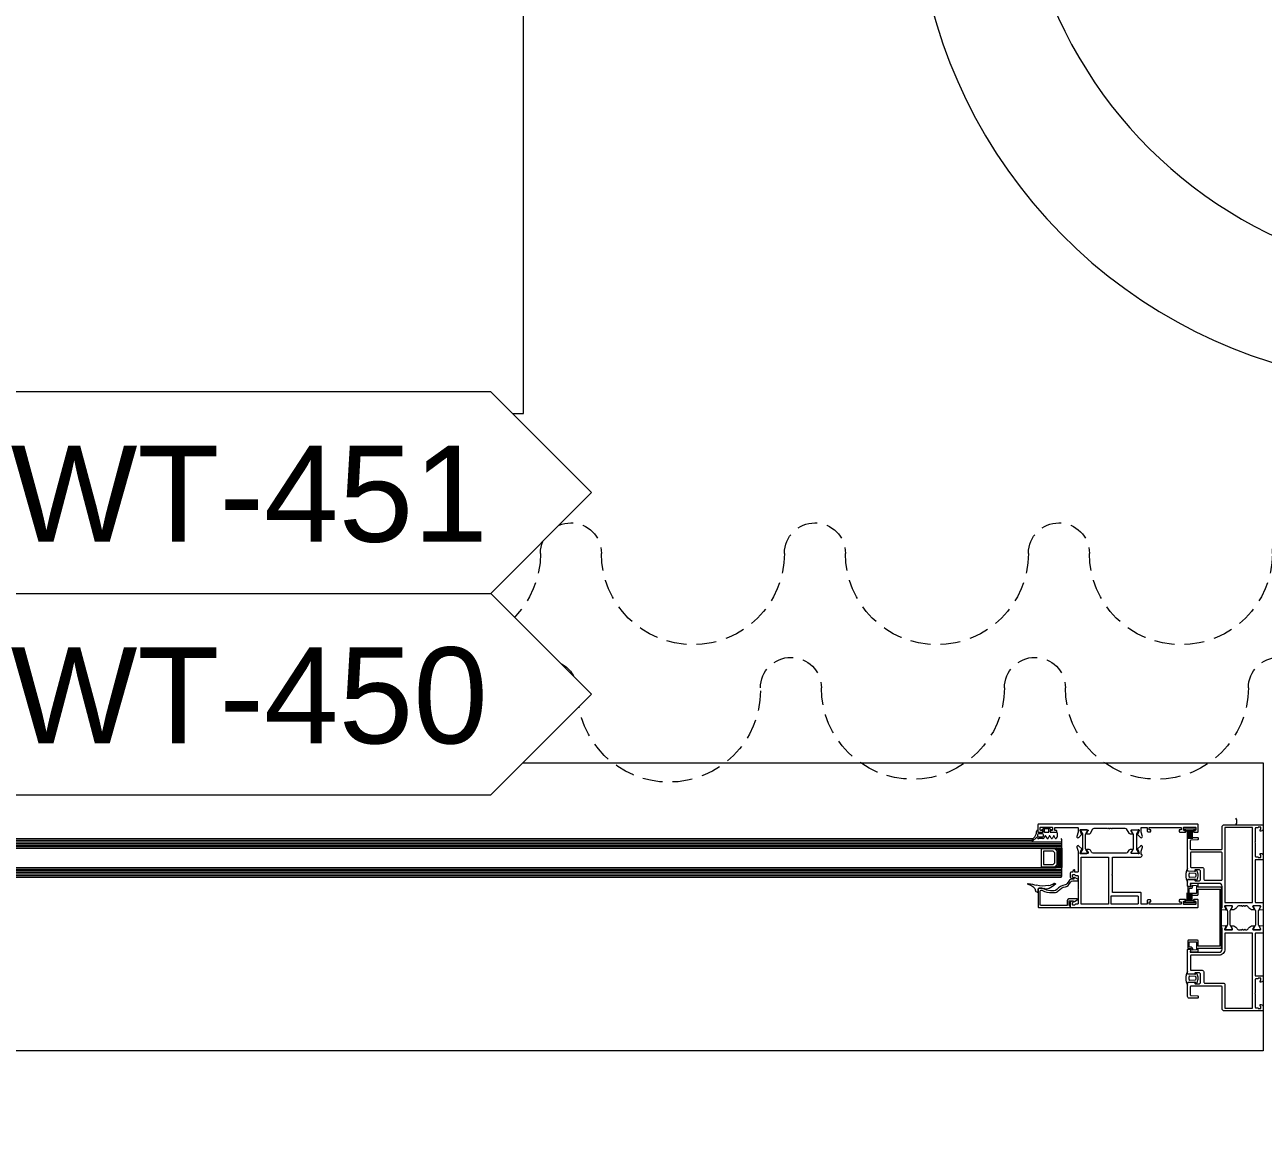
# Model space of a CAD drawing. Header units: centimetres. Extents: x 118932 to 154602, y -32682 to -23521.
# Drawn here: x 140440.3 to 140517.6, y -31164.1 to -31094.6 of the extents above; entities that cross this region are included whole.
import ezdxf

# ---------------------------------------------------------------- set-up
doc = ezdxf.new("R2010")
doc.units = ezdxf.units.CM
doc.header["$LTSCALE"] = 50
doc.header["$MEASUREMENT"] = 0
doc.linetypes.add('HIDDEN', pattern=[0.375, 0.25, -0.125])
for name, color, linetype, lineweight, true_color in [('GEN_00_BL_Yazı', 7, 'Continuous', 0, 0x4f5250), ('GEN_02_TF_Mobilya', 7, 'Continuous', 5, 0x745e3d), ('GEN_02_TF_Pencere', 7, 'Continuous', 9, 0x6093ac), ('GEN_05_ML_Mermer', 7, 'Continuous', 9, 0x9d8692), ('GEN_06_GR_İnce', 7, 'Continuous', 13, 0xb0b0a9)]:
    doc.layers.add(name, color=color, linetype=linetype, lineweight=lineweight, true_color=true_color)
doc.layers.add('GEN_02_TF_Halı', color=7, linetype='Continuous', lineweight=5, true_color=0x903373, transparency=0.8)
doc.styles.add('Arial_6', font='arial.ttf', dxfattribs={"height": 59.5325})

# ---------------------------------------------------------------- blocks, each defined once
blk = doc.blocks.new('P30_')
at = {"layer": 'GEN_02_TF_Pencere', "extrusion": (0, 0, -1)}
for p, q in [((206758.461, -26313.063), (206758.461, -26313.123)), ((206758.491, -26313.15), (206758.791, -26313.15)), ((206758.726, -26313.245), (206758.541, -26313.245)), ((206758.728, -26312.971), (206758.891, -26312.868)), ((206758.791, -26313.035), (206758.751, -26313.035)), ((206758.791, -26313.15), (206758.791, -26313.035)), ((206758.871, -26312.965), (206758.871, -26313.124)), ((206758.88, -26313.142), (206758.88, -26313.142)), ((206758.891, -26312.868), (206759.141, -26312.868)), ((206759.131, -26312.939), (206758.901, -26312.939)), ((206758.901, -26313.15), (206759.131, -26313.15)), ((206759.141, -26312.868), (206759.305, -26312.972)), ((206759.161, -26313.124), (206759.161, -26312.965)), ((206759.281, -26313.036), (206759.241, -26313.036)), ((206759.241, -26313.036), (206759.241, -26313.15)), ((206759.241, -26313.15), (206759.636, -26313.151)), ((206759.666, -26313.177), (206759.665, -26313.428)), ((206758.098, -26313.652), (206758.277, -26313.437)), ((206758.362, -26313.493), (206758.15, -26313.691)), ((206758.441, -26313.333), (206758.441, -26313.352)), ((206758.775, -26313.539), (206758.521, -26313.538)), ((206758.54, -26313.441), (206758.726, -26313.441)), ((206758.826, -26313.353), (206758.826, -26313.334)), ((206758.826, -26313.353), (206758.826, -26313.353)), ((206758.908, -26313.388), (206758.869, -26313.481)), ((206758.869, -26313.481), (206758.869, -26313.481)), ((206759.041, -26313.524), (206758.962, -26313.384)), ((206759.172, -26313.388), (206759.116, -26313.521)), ((206759.305, -26313.525), (206759.227, -26313.385)), ((206759.436, -26313.388), (206759.381, -26313.521)), ((206759.547, -26313.522), (206759.492, -26313.388)), ((206759.655, -26313.468), (206759.623, -26313.525)), ((206759.524, -26316.345), (206759.511, -26316.346)), ((206758.428, -26316.886), (206758.466, -26316.886)), ((206758.466, -26316.886), (206758.466, -26316.886)), ((206758.496, -26316.86), (206758.496, -26316.676)), ((206758.526, -26316.651), (206758.787, -26316.651)), ((206758.836, -26316.662), (206758.856, -26316.671))]:
    blk.add_line(p, q, dxfattribs=at)
at = {"layer": 'GEN_02_TF_Pencere', "linetype": 'Continuous'}
for p, q in [((206767.802, -26313.041), (206767.802, -26313.551)), ((206767.822, -26313.041), (206767.822, -26313.551)), ((206767.842, -26313.041), (206767.842, -26313.551)), ((206767.862, -26313.041), (206767.862, -26313.551)), ((206767.882, -26313.041), (206767.882, -26313.551)), ((206767.902, -26313.041), (206767.902, -26313.551)), ((206767.922, -26313.041), (206767.922, -26313.551)), ((206767.942, -26313.041), (206767.942, -26313.551)), ((206767.962, -26313.041), (206767.962, -26313.551)), ((206767.982, -26313.041), (206767.982, -26313.551)), ((206768.002, -26313.041), (206768.002, -26313.551)), ((206768.022, -26313.041), (206768.022, -26313.551)), ((206768.042, -26313.041), (206768.042, -26313.551)), ((206768.062, -26313.041), (206768.062, -26313.551)), ((206768.082, -26313.041), (206768.082, -26313.551)), ((206768.102, -26313.041), (206768.102, -26313.551)), ((206767.802, -26317.447), (206767.802, -26316.937)), ((206767.822, -26317.447), (206767.822, -26316.937)), ((206767.842, -26317.447), (206767.842, -26316.937)), ((206767.862, -26317.447), (206767.862, -26316.937)), ((206767.882, -26317.447), (206767.882, -26316.937)), ((206767.902, -26317.447), (206767.902, -26316.937)), ((206767.922, -26317.447), (206767.922, -26316.937)), ((206767.942, -26317.447), (206767.942, -26316.937)), ((206767.962, -26317.447), (206767.962, -26316.937)), ((206767.982, -26317.447), (206767.982, -26316.937)), ((206768.002, -26317.447), (206768.002, -26316.937)), ((206768.022, -26317.447), (206768.022, -26316.937)), ((206768.042, -26317.447), (206768.042, -26316.937)), ((206768.062, -26317.447), (206768.062, -26316.937)), ((206768.082, -26317.447), (206768.082, -26316.937)), ((206768.102, -26317.447), (206768.102, -26316.937))]:
    blk.add_line(p, q, dxfattribs=at)
at = {"layer": 'GEN_02_TF_Pencere'}
for p, q in [((206678.546, -26313.645), (206758.105, -26313.645)), ((206678.546, -26313.745), (206759.976, -26313.745)), ((206678.546, -26313.845), (206759.976, -26313.845)), ((206678.546, -26313.945), (206759.976, -26313.945)), ((206678.546, -26314.045), (206759.976, -26314.045)), ((206678.596, -26313.545), (206758.187, -26313.545)), ((206759.976, -26313.595), (206759.926, -26313.545)), ((206759.976, -26314.095), (206759.976, -26313.595)), ((206678.546, -26314.145), (206759.601, -26314.145)), ((206759.526, -26314.175), (206758.676, -26314.175)), ((206758.676, -26314.175), (206758.676, -26315.315)), ((206759.426, -26314.325), (206758.826, -26314.325)), ((206758.826, -26314.325), (206758.826, -26315.165)), ((206759.526, -26314.425), (206759.426, -26314.325)), ((206759.676, -26314.325), (206759.526, -26314.175)), ((206759.526, -26315.065), (206759.526, -26314.425)), ((206759.751, -26314.295), (206759.601, -26314.145)), ((206759.601, -26314.145), (206759.976, -26314.145)), ((206759.616, -26314.16), (206759.616, -26314.145)), ((206759.656, -26314.2), (206759.656, -26314.145)), ((206759.676, -26315.165), (206759.676, -26314.325)), ((206759.696, -26314.24), (206759.696, -26314.145)), ((206759.736, -26314.28), (206759.736, -26314.145)), ((206759.751, -26315.195), (206759.751, -26314.295)), ((206759.776, -26315.345), (206759.776, -26314.145)), ((206759.816, -26315.345), (206759.816, -26314.145)), ((206759.856, -26315.345), (206759.856, -26314.145)), ((206759.896, -26315.345), (206759.896, -26314.145)), ((206759.926, -26314.145), (206759.976, -26314.095)), ((206759.936, -26315.345), (206759.936, -26314.145)), ((206759.976, -26314.145), (206759.976, -26315.345)), ((206759.976, -26315.345), (206759.976, -26314.145)), ((206678.546, -26315.345), (206759.601, -26315.345)), ((206678.546, -26315.445), (206759.976, -26315.445)), ((206678.546, -26315.545), (206759.976, -26315.545)), ((206758.676, -26315.315), (206759.526, -26315.315)), ((206758.826, -26315.165), (206759.426, -26315.165)), ((206759.426, -26315.165), (206759.526, -26315.065)), ((206759.526, -26315.315), (206759.676, -26315.165)), ((206759.601, -26315.345), (206759.751, -26315.195)), ((206759.976, -26315.345), (206759.601, -26315.345)), ((206759.616, -26315.345), (206759.616, -26315.33)), ((206759.656, -26315.345), (206759.656, -26315.29)), ((206759.696, -26315.345), (206759.696, -26315.25)), ((206759.736, -26315.345), (206759.736, -26315.21)), ((206759.976, -26315.395), (206759.926, -26315.345)), ((206759.976, -26315.345), (206759.976, -26315.345)), ((206759.976, -26315.895), (206759.976, -26315.395)), ((206678.546, -26315.645), (206759.976, -26315.645)), ((206678.546, -26315.745), (206759.976, -26315.745)), ((206678.546, -26315.845), (206759.976, -26315.845)), ((206678.596, -26315.945), (206759.926, -26315.945)), ((206759.926, -26315.945), (206759.976, -26315.895))]:
    blk.add_line(p, q, dxfattribs=at)
for points in [[(206768.446, -26312.642), (206758.506, -26312.642, 0.414214), (206758.476, -26312.672), (206758.476, -26313.112, 0.414214), (206758.506, -26313.142), (206758.706, -26313.142, 0.414214), (206758.776, -26313.072, 0.414214), (206758.746, -26313.042), (206758.666, -26313.042, -0.414214), (206758.616, -26312.992), (206758.616, -26312.872, -0.414214), (206758.666, -26312.822), (206759.336, -26312.822, -0.414214), (206759.386, -26312.872), (206759.386, -26312.992, -0.414214), (206759.336, -26313.042), (206759.256, -26313.042, 0.414214), (206759.226, -26313.072, 0.414214), (206759.296, -26313.142), (206759.606, -26313.142, 0.414214), (206759.656, -26313.092), (206759.656, -26313.072, 0.414214), (206759.626, -26313.042), (206759.556, -26313.042, -0.414214), (206759.526, -26313.012), (206759.526, -26312.842), (206760.946, -26312.842, -0.414214), (206760.976, -26312.872), (206760.976, -26313.143), (206760.906, -26313.404, 0.700075), (206761.014, -26313.479), (206761.032, -26313.467), (206761.203, -26313.294, 0.617785), (206761.187, -26313.234, -0.283333), (206761.164, -26313.212), (206761.113, -26313.028), (206761.113, -26313.01, -0.673162), (206761.165, -26312.989, 0.202354), (206761.186, -26312.998), (206761.573, -26312.998, -0.415901), (206761.603, -26313.028), (206761.603, -26313.049, -0.137872), (206761.599, -26313.065), (206761.506, -26313.217, 0.585714), (206761.523, -26313.248), (206761.665, -26313.248, 0.30109), (206761.751, -26313.2), (206761.909, -26312.94, -0.261413), (206761.995, -26312.892), (206762.819, -26312.892), (206762.841, -26312.93), (206762.863, -26312.892), (206762.921, -26312.892, 1), (206762.981, -26312.892), (206763.061, -26312.892, 1), (206763.121, -26312.892), (206763.907, -26312.892, -0.261413), (206763.992, -26312.94), (206764.151, -26313.2, 0.261381), (206764.236, -26313.248), (206764.379, -26313.248, 0.585524), (206764.396, -26313.217), (206764.303, -26313.065, -0.137707), (206764.298, -26313.049), (206764.298, -26313.028, -0.414214), (206764.328, -26312.998), (206764.715, -26312.998, 0.202488), (206764.737, -26312.989, -0.673126), (206764.788, -26313.01), (206764.788, -26313.028), (206764.737, -26313.212, -0.283536), (206764.714, -26313.234, 0.617796), (206764.699, -26313.294), (206764.87, -26313.467), (206764.888, -26313.479, 0.700399), (206764.995, -26313.404), (206764.926, -26313.143), (206764.926, -26312.872, -0.414214), (206764.956, -26312.842), (206765.276, -26312.842, -0.414214), (206765.306, -26312.872), (206765.306, -26313.082, 0.414214), (206765.336, -26313.112), (206765.496, -26313.112, 0.414214), (206765.526, -26313.082), (206765.526, -26313.022, 0.414214), (206765.496, -26312.992), (206765.426, -26312.992), (206765.426, -26312.842), (206767.426, -26312.842), (206767.426, -26312.992), (206767.326, -26312.992, 0.414214), (206767.296, -26313.022), (206767.296, -26313.092, 0.414214), (206767.346, -26313.142), (206767.656, -26313.142, 0.414214), (206767.726, -26313.072, 0.414214), (206767.696, -26313.042), (206767.616, -26313.042, -0.414214), (206767.566, -26312.992), (206767.566, -26312.872, -0.414214), (206767.616, -26312.822), (206768.286, -26312.822, -0.414214), (206768.336, -26312.872), (206768.336, -26312.992, -0.414214), (206768.286, -26313.042), (206768.206, -26313.042, 0.414214), (206768.176, -26313.072, 0.414214), (206768.246, -26313.142), (206768.446, -26313.142, 0.414214), (206768.476, -26313.112), (206768.476, -26312.672, 0.414214), (206768.446, -26312.642)], [(206761.444, -26314.16), (206761.444, -26313.312, -0.131653), (206761.46, -26313.252), (206761.564, -26313.072), (206761.564, -26313.036, 0.414213), (206761.524, -26312.996), (206761.184, -26312.996, 0.414214), (206761.144, -26313.036), (206761.144, -26313.072), (206761.248, -26313.252, -0.131652), (206761.264, -26313.312), (206761.264, -26314.16, -0.131652), (206761.248, -26314.22), (206761.144, -26314.4), (206761.144, -26314.436, 0.414214), (206761.184, -26314.476), (206761.524, -26314.476, 0.414213), (206761.564, -26314.436), (206761.564, -26314.4), (206761.46, -26314.22, -0.131652), (206761.444, -26314.16)], [(206764.44, -26314.162), (206764.44, -26313.314, 0.131653), (206764.424, -26313.254), (206764.32, -26313.074), (206764.32, -26313.038, -0.414213), (206764.36, -26312.998), (206764.7, -26312.998, -0.414214), (206764.74, -26313.038), (206764.74, -26313.074), (206764.636, -26313.254, 0.131652), (206764.62, -26313.314), (206764.62, -26314.162, 0.131652), (206764.636, -26314.222), (206764.74, -26314.402), (206764.74, -26314.438, -0.414214), (206764.7, -26314.478), (206764.36, -26314.478, -0.414213), (206764.32, -26314.438), (206764.32, -26314.402), (206764.424, -26314.222, 0.131652), (206764.44, -26314.162)], [(206772.046, -26314.874), (206772.046, -26317.505, 0.414214), (206772.076, -26317.535), (206772.516, -26317.535, -0.414214), (206772.546, -26317.565), (206772.546, -26317.843), (206772.546, -26318.002), (206772.308, -26318.023, -0.957329), (206772.303, -26317.984, 0.267761), (206772.318, -26317.971), (206772.376, -26317.812, 0.843081), (206772.366, -26317.753), (206771.914, -26317.753, 0.577366), (206771.888, -26317.798), (206771.979, -26317.955, 0.182697), (206771.99, -26317.964, -0.849744), (206771.984, -26318.003), (206771.891, -26318.003, -0.267944), (206771.632, -26317.853), (206771.603, -26317.803, 0.267966), (206771.516, -26317.753), (206771.431, -26317.753, -1), (206771.371, -26317.753), (206771.291, -26317.753, -1), (206771.231, -26317.753), (206771.173, -26317.753), (206771.151, -26317.791), (206771.129, -26317.753), (206771.006, -26317.753, 0.267964), (206770.919, -26317.803), (206770.89, -26317.853, -0.267944), (206770.63, -26318.003), (206770.538, -26318.003, -0.849637), (206770.531, -26317.964, 0.182928), (206770.542, -26317.955), (206770.633, -26317.798, 0.577366), (206770.607, -26317.753), (206770.156, -26317.753, 0.843087), (206770.146, -26317.812), (206770.204, -26317.971, 0.268123), (206770.219, -26317.984, -0.957545), (206770.214, -26318.023), (206769.914, -26317.997, -0.493156), (206769.897, -26317.97), (206769.927, -26317.887, -0.312805), (206769.946, -26317.873, 0.41134), (206769.976, -26317.843), (206769.976, -26316.54, 0.414214), (206769.776, -26316.34), (206768.005, -26316.34, 0.414214), (206767.975, -26316.37), (206768.025, -26316.51, -0.414214), (206767.995, -26316.54), (206767.855, -26316.54, -0.414214), (206767.825, -26316.51), (206767.825, -26316.159, -0.399096), (206767.872, -26316.109), (206768.246, -26316.09, -0.429495), (206768.278, -26316.12), (206768.278, -26316.14, 0.414214), (206768.328, -26316.19), (206768.526, -26316.19, 0.414214), (206768.626, -26316.09), (206768.626, -26315.59, 0.414214), (206768.526, -26315.49), (206768.328, -26315.49, 0.414214), (206768.278, -26315.54), (206768.278, -26315.56, -0.429487), (206768.246, -26315.59), (206767.872, -26315.571, -0.399104), (206767.825, -26315.521), (206767.825, -26313.574, -0.414214), (206767.925, -26313.474), (206768.446, -26313.474, -0.414214), (206768.476, -26313.504), (206768.476, -26313.594, -0.400696), (206768.447, -26313.624), (206768.013, -26313.644, 0.400696), (206767.985, -26313.674), (206767.985, -26314.185, 0.414214), (206768.015, -26314.215), (206769.946, -26314.215, 0.414214), (206769.976, -26314.185), (206769.976, -26312.824, -0.414214), (206770.126, -26312.674), (206772.516, -26312.674, -0.414214), (206772.546, -26312.704), (206772.546, -26312.924, -0.414214), (206772.396, -26313.074), (206772.366, -26313.074, -0.414214), (206772.346, -26313.054), (206772.346, -26313.003, -0.36604), (206772.371, -26312.974, 0.365984), (206772.396, -26312.944), (206772.396, -26312.854, 0.414214), (206772.366, -26312.824), (206772.256, -26312.824, 0.367429), (206772.226, -26312.849, -0.364526), (206772.197, -26312.874), (206772.076, -26312.874, 0.414214), (206772.046, -26312.904), (206772.046, -26313.744), (206772.016, -26313.774), (206772.046, -26313.804), (206772.046, -26314.644, 0.414214), (206772.076, -26314.674), (206772.197, -26314.674, -0.364526), (206772.226, -26314.699, 0.367429), (206772.256, -26314.724), (206772.366, -26314.724, 0.414214), (206772.396, -26314.694), (206772.396, -26314.604, 0.365984), (206772.371, -26314.575, -0.36604), (206772.346, -26314.545), (206772.346, -26314.494, -0.414214), (206772.366, -26314.474), (206772.396, -26314.474, -0.414214), (206772.546, -26314.624), (206772.546, -26314.794, -0.414214), (206772.466, -26314.874), (206772.046, -26314.874)], [(206760.506, -26317.846), (206768.446, -26317.851, 0.198912), (206768.467, -26317.842, 0.198912), (206768.476, -26317.821), (206768.476, -26317.381, 0.414214), (206768.446, -26317.351), (206768.246, -26317.35, 0.414214), (206768.176, -26317.42, 0.414214), (206768.206, -26317.45), (206768.286, -26317.45, -0.414214), (206768.336, -26317.5), (206768.336, -26317.62, -0.414214), (206768.286, -26317.67), (206767.616, -26317.67, -0.414214), (206767.566, -26317.62), (206767.566, -26317.5, -0.414214), (206767.616, -26317.45), (206767.696, -26317.45, 0.414214), (206767.726, -26317.42, 0.414214), (206767.656, -26317.35), (206767.346, -26317.35, 0.414214), (206767.296, -26317.4), (206767.296, -26317.47, 0.414214), (206767.326, -26317.5), (206767.426, -26317.5), (206767.426, -26317.65), (206765.426, -26317.649), (206765.426, -26317.499), (206765.496, -26317.499, 0.414214), (206765.526, -26317.469), (206765.526, -26317.409, 0.414214), (206765.496, -26317.379), (206765.336, -26317.379, 0.414214), (206765.306, -26317.409), (206765.306, -26317.619, -0.414214), (206765.276, -26317.649), (206764.926, -26317.649), (206764.926, -26316.948, 0.414213), (206764.896, -26316.918), (206763.126, -26316.917), (206763.127, -26315.837), (206763.097, -26315.807), (206763.127, -26315.777), (206763.127, -26314.697), (206764.877, -26314.698, 0.414277), (206764.977, -26314.598), (206764.977, -26314.563, 0.339312), (206764.962, -26314.544), (206764.942, -26314.539, -0.339802), (206764.927, -26314.519), (206764.928, -26314.333), (206764.998, -26314.072, 0.700085), (206764.89, -26313.996), (206764.872, -26314.009), (206764.701, -26314.182, 0.617948), (206764.716, -26314.242, -0.283637), (206764.739, -26314.264), (206764.79, -26314.448), (206764.79, -26314.466, -0.673161), (206764.738, -26314.487, 0.202488), (206764.717, -26314.478), (206764.33, -26314.478, -0.414214), (206764.3, -26314.448), (206764.3, -26314.426, -0.137872), (206764.304, -26314.411), (206764.397, -26314.258, 0.585524), (206764.38, -26314.228), (206764.238, -26314.228, 0.261413), (206764.153, -26314.276), (206764.077, -26314.4, -0.261413), (206763.991, -26314.448), (206763.084, -26314.447), (206761.914, -26314.446, -0.261413), (206761.828, -26314.398), (206761.753, -26314.274, 0.261413), (206761.667, -26314.226), (206761.525, -26314.226, 0.585524), (206761.508, -26314.257), (206761.601, -26314.409, -0.137872), (206761.605, -26314.425), (206761.605, -26314.446, -0.414214), (206761.575, -26314.476), (206761.188, -26314.476, 0.202488), (206761.166, -26314.485, -0.673161), (206761.115, -26314.464), (206761.115, -26314.446), (206761.166, -26314.262, -0.283637), (206761.189, -26314.24, 0.617948), (206761.205, -26314.18), (206761.034, -26314.007), (206761.016, -26313.994, 0.700085), (206760.908, -26314.07), (206760.978, -26314.33), (206760.977, -26315.616, -0.414214), (206760.947, -26315.646), (206760.807, -26315.646, -0.414214), (206760.777, -26315.616), (206760.777, -26315.526, 0.463003), (206760.743, -26315.496, 0.372825), (206760.657, -26315.595), (206760.657, -26315.616, -0.414214), (206760.627, -26315.646), (206760.557, -26315.646, 0.414214), (206760.477, -26315.726), (206760.477, -26315.896, 0.414214), (206760.627, -26316.046), (206760.647, -26316.046, 0.414214), (206760.677, -26316.016), (206760.677, -26315.975, 0.380812), (206760.652, -26315.946, -0.365977), (206760.627, -26315.916), (206760.627, -26315.826, -0.414214), (206760.657, -26315.796), (206760.767, -26315.796, -0.365977), (206760.796, -26315.821, 0.369187), (206760.826, -26315.846), (206760.947, -26315.846, -0.414214), (206760.977, -26315.876), (206760.976, -26316.716), (206761.006, -26316.746), (206760.976, -26316.776), (206760.976, -26317.616, -0.414214), (206760.946, -26317.646), (206760.825, -26317.646, 0.365995), (206760.795, -26317.671, -0.365977), (206760.766, -26317.696), (206760.656, -26317.696, -0.414214), (206760.626, -26317.666), (206760.626, -26317.576, -0.374045), (206760.651, -26317.546, 0.366034), (206760.676, -26317.517), (206760.676, -26317.476, 0.414214), (206760.646, -26317.446), (206760.626, -26317.446, 0.414214), (206760.476, -26317.596), (206760.476, -26317.816, 0.414214), (206760.506, -26317.846)], [(206769.976, -26316.11), (206769.976, -26314.425, 0.414189), (206769.946, -26314.395), (206768.035, -26314.394, 0.414238), (206768.005, -26314.424), (206768.005, -26315.31, 0.414214), (206768.035, -26315.34), (206768.726, -26315.34, -0.414214), (206768.826, -26315.44), (206768.826, -26316.04, 0.414214), (206768.926, -26316.14), (206769.946, -26316.14, 0.414214), (206769.976, -26316.11)], [(206767.825, -26315.402, 0.064394), (206767.741, -26315.61, 0.064394), (206767.713, -26315.833, 0.129325), (206767.825, -26316.264), (206767.825, -26316.114, -0.399528), (206767.853, -26316.084), (206768.267, -26316.063, -0.414214), (206768.297, -26316.093), (206768.297, -26316.121, 0.414214), (206768.327, -26316.151), (206768.334, -26316.151, 0.295923), (206768.425, -26316.092, 0.104809), (206768.481, -26315.833, 0.104809), (206768.425, -26315.574, 0.295923), (206768.334, -26315.515), (206768.327, -26315.515, 0.414214), (206768.297, -26315.545), (206768.297, -26315.573, -0.414214), (206768.267, -26315.603), (206767.853, -26315.582, -0.399528), (206767.825, -26315.552), (206767.825, -26315.402)], [(206758.526, -26317.851), (206760.446, -26317.851, 0.41421), (206760.476, -26317.821), (206760.476, -26317.761, 0.41421), (206760.446, -26317.731), (206760.426, -26317.731), (206760.426, -26317.431), (206760.696, -26317.431), (206760.716, -26317.466, 0.414213), (206760.757, -26317.477), (206760.928, -26317.378, 0.767327), (206760.91, -26317.311), (206760.406, -26317.311, 0.414213), (206760.306, -26317.411), (206760.306, -26317.681, -0.414213), (206760.256, -26317.731), (206758.666, -26317.731, -0.414213), (206758.616, -26317.681), (206758.616, -26316.821, -0.414213), (206758.666, -26316.771), (206758.717, -26316.771, -0.127549), (206758.751, -26316.779, 0.13898), (206759.346, -26316.919), (206759.495, -26316.919, 0.215322), (206759.735, -26316.811, -0.168624), (206760.192, -26316.553, 0.197358), (206760.397, -26316.421), (206760.505, -26316.267, -0.244575), (206760.652, -26316.191), (206760.931, -26316.191, 0.767327), (206760.959, -26316.089), (206760.761, -26315.975, 0.577351), (206760.716, -26316.001), (206760.716, -26316.071), (206760.652, -26316.071, 0.244575), (206760.406, -26316.198), (206760.298, -26316.353, -0.197358), (206760.17, -26316.435, 0.168624), (206759.645, -26316.732, -0.215322), (206759.495, -26316.799), (206759.248, -26316.799, -0.114883), (206758.812, -26316.676, 0.126996), (206758.715, -26316.651), (206758.526, -26316.651, 0.414213), (206758.496, -26316.681), (206758.496, -26317.821, 0.414213), (206758.526, -26317.851)], [(206768.48, -26316.381, 0.198912), (206768.471, -26316.36, 0.198912), (206768.45, -26316.351), (206768.039, -26316.351, 0.518649), (206768.011, -26316.391), (206768.053, -26316.511, -0.518649), (206768.025, -26316.551), (206767.859, -26316.551, 0.414214), (206767.829, -26316.581), (206767.829, -26317.042, 0.414214), (206767.859, -26317.072), (206768.45, -26317.072, 0.414214), (206768.48, -26317.042), (206768.48, -26316.701), (206769.828, -26316.701), (206769.828, -26318.486), (206769.828, -26320.271), (206768.48, -26320.271), (206768.48, -26319.931, 0.414214), (206768.45, -26319.901), (206767.859, -26319.901, 0.414214), (206767.829, -26319.931), (206767.829, -26320.392, 0.414214), (206767.859, -26320.422), (206768.025, -26320.422, -0.518649), (206768.053, -26320.462), (206768.011, -26320.582, 0.518649), (206768.039, -26320.622), (206768.45, -26320.622, 0.414214), (206768.48, -26320.592), (206768.48, -26320.421, -0.414214), (206768.51, -26320.391), (206769.918, -26320.391, 0.414214), (206769.948, -26320.361), (206769.948, -26318.486), (206769.948, -26316.611, 0.414214), (206769.918, -26316.581), (206768.51, -26316.581, -0.414214), (206768.48, -26316.551), (206768.48, -26316.381)], [(206767.966, -26315.688), (206768.291, -26315.704, -0.337036), (206768.319, -26315.728, -0.054259), (206768.331, -26315.833, -0.054259), (206768.319, -26315.938, -0.337036), (206768.291, -26315.962), (206767.966, -26315.978, -0.32284), (206767.937, -26315.959, -0.093955), (206767.913, -26315.833, -0.093955), (206767.937, -26315.707, -0.32284), (206767.966, -26315.688)], [(206763.055, -26317.126, -0.198912), (206763.076, -26317.117), (206764.696, -26317.118, -0.414214), (206764.726, -26317.148), (206764.726, -26317.618, -0.414214), (206764.696, -26317.648), (206763.076, -26317.647, -0.414214), (206763.046, -26317.617), (206763.046, -26317.147, -0.198912), (206763.055, -26317.126)], [(206768.371, -26316.48, -0.190395), (206768.38, -26316.5), (206768.38, -26316.942, -0.414214), (206768.35, -26316.972), (206767.959, -26316.972, -0.414214), (206767.929, -26316.942), (206767.929, -26316.681, -0.414214), (206767.959, -26316.651), (206767.999, -26316.651, 0.505029), (206768.142, -26316.457), (206768.352, -26316.471, -0.190395), (206768.371, -26316.48)], [(206770.487, -26318.917), (206770.487, -26318.069, -0.131652), (206770.503, -26318.009), (206770.607, -26317.829), (206770.607, -26317.793, 0.414214), (206770.567, -26317.753), (206770.227, -26317.753, 0.414214), (206770.187, -26317.793), (206770.187, -26317.829), (206770.291, -26318.009, -0.131652), (206770.307, -26318.069), (206770.307, -26318.917, -0.131652), (206770.291, -26318.977), (206770.187, -26319.157), (206770.187, -26319.193, 0.414214), (206770.227, -26319.233), (206770.567, -26319.233, 0.414214), (206770.607, -26319.193), (206770.607, -26319.157), (206770.503, -26318.977, -0.131652), (206770.487, -26318.917)], [(206772.246, -26318.917), (206772.246, -26318.069, -0.131652), (206772.262, -26318.009), (206772.366, -26317.829), (206772.366, -26317.793, 0.414214), (206772.326, -26317.753), (206771.986, -26317.753, 0.414214), (206771.946, -26317.793), (206771.946, -26317.829), (206772.05, -26318.009, -0.131652), (206772.066, -26318.069), (206772.066, -26318.917, -0.131652), (206772.05, -26318.977), (206771.946, -26319.157), (206771.946, -26319.193, 0.414214), (206771.986, -26319.233), (206772.326, -26319.233, 0.414214), (206772.366, -26319.193), (206772.366, -26319.157), (206772.262, -26318.977, -0.131652), (206772.246, -26318.917)], [(206772.516, -26324.317), (206770.126, -26324.317, -0.414214), (206769.976, -26324.167), (206769.976, -26322.806, 0.414214), (206769.946, -26322.776), (206768.015, -26322.776, 0.414214), (206767.985, -26322.806), (206767.985, -26323.317, 0.400696), (206768.013, -26323.346), (206768.447, -26323.367, -0.400696), (206768.476, -26323.397), (206768.476, -26323.487, -0.414214), (206768.446, -26323.517), (206767.925, -26323.517, -0.414214), (206767.825, -26323.417), (206767.825, -26322.595, -0.399104), (206767.872, -26322.546), (206768.246, -26322.526, -0.429487), (206768.278, -26322.556), (206768.278, -26322.576, 0.414214), (206768.328, -26322.626), (206768.526, -26322.626, 0.414214), (206768.626, -26322.526), (206768.626, -26322.026, 0.414214), (206768.526, -26321.926), (206768.328, -26321.926, 0.414214), (206768.278, -26321.976), (206768.278, -26321.996, -0.429495), (206768.246, -26322.026), (206767.872, -26322.007, -0.399096), (206767.825, -26321.957), (206767.825, -26320.481, -0.414214), (206767.855, -26320.451), (206767.993, -26320.451, -0.518649), (206768.021, -26320.491), (206767.978, -26320.611, 0.518649), (206768.007, -26320.651), (206769.776, -26320.651, 0.414214), (206769.976, -26320.451), (206769.976, -26319.147, 0.41134), (206769.946, -26319.117, -0.312805), (206769.927, -26319.104), (206769.897, -26319.02, -0.493156), (206769.914, -26318.994), (206770.214, -26318.967, -0.957545), (206770.219, -26319.007, 0.268123), (206770.204, -26319.02), (206770.146, -26319.179, 0.843087), (206770.156, -26319.237), (206770.607, -26319.237, 0.577366), (206770.633, -26319.192), (206770.542, -26319.035, 0.182928), (206770.531, -26319.026, -0.849637), (206770.538, -26318.987), (206770.63, -26318.987, -0.267944), (206770.89, -26319.137), (206770.919, -26319.187, 0.267964), (206771.006, -26319.237), (206771.129, -26319.237), (206771.151, -26319.199), (206771.173, -26319.237), (206771.231, -26319.237, -1), (206771.291, -26319.237), (206771.371, -26319.237, -1), (206771.431, -26319.237), (206771.516, -26319.237, 0.267966), (206771.603, -26319.187), (206771.632, -26319.137, -0.267944), (206771.891, -26318.987), (206771.984, -26318.987, -0.849744), (206771.99, -26319.026, 0.182697), (206771.979, -26319.035), (206771.888, -26319.192, 0.577366), (206771.914, -26319.237), (206772.366, -26319.237, 0.843081), (206772.376, -26319.179), (206772.318, -26319.02, 0.267761), (206772.303, -26319.007, -0.957329), (206772.308, -26318.967), (206772.546, -26318.988), (206772.546, -26319.147), (206772.546, -26319.425, -0.414214), (206772.516, -26319.455), (206772.076, -26319.455, 0.414214), (206772.046, -26319.485), (206772.046, -26322.117), (206772.466, -26322.117, -0.414214), (206772.546, -26322.197), (206772.546, -26322.367, -0.414214), (206772.396, -26322.517), (206772.366, -26322.517, -0.414214), (206772.346, -26322.497), (206772.346, -26322.446, -0.36604), (206772.371, -26322.416, 0.365984), (206772.396, -26322.387), (206772.396, -26322.297, 0.414214), (206772.366, -26322.267), (206772.256, -26322.267, 0.367429), (206772.226, -26322.292, -0.364526), (206772.197, -26322.317), (206772.076, -26322.317, 0.414214), (206772.046, -26322.347), (206772.046, -26323.187), (206772.016, -26323.217), (206772.046, -26323.247), (206772.046, -26324.087, 0.414214), (206772.076, -26324.117), (206772.197, -26324.117, -0.364526), (206772.226, -26324.141, 0.367429), (206772.256, -26324.167), (206772.366, -26324.167, 0.414214), (206772.396, -26324.137), (206772.396, -26324.047, 0.365984), (206772.371, -26324.017, -0.36604), (206772.346, -26323.987), (206772.346, -26323.937, -0.414214), (206772.366, -26323.917), (206772.396, -26323.917, -0.414214), (206772.546, -26324.067), (206772.546, -26324.287, -0.414214), (206772.516, -26324.317)], [(206770.156, -26324.137), (206771.866, -26324.137), (206771.866, -26319.455), (206770.156, -26319.455), (206770.156, -26320.451, -0.414214), (206769.776, -26320.831), (206768.035, -26320.831, 0.414214), (206768.005, -26320.861), (206768.005, -26321.746, 0.414214), (206768.035, -26321.776), (206768.726, -26321.776, -0.414214), (206768.826, -26321.876), (206768.826, -26322.476, 0.414214), (206768.926, -26322.576), (206770.056, -26322.576, -0.414214), (206770.156, -26322.676), (206770.156, -26324.137)], [(206768.38, -26320.031), (206768.38, -26320.472, -0.395113), (206768.352, -26320.502), (206768.142, -26320.516, 0.505029), (206767.999, -26320.322), (206767.959, -26320.322, -0.414214), (206767.929, -26320.292), (206767.929, -26320.031, -0.414214), (206767.959, -26320.001), (206768.35, -26320.001, -0.414214), (206768.38, -26320.031)], [(206767.825, -26321.838, 0.064394), (206767.741, -26322.047, 0.064394), (206767.713, -26322.269, 0.129325), (206767.825, -26322.7), (206767.825, -26322.55, -0.399528), (206767.853, -26322.52), (206768.267, -26322.499, -0.414214), (206768.297, -26322.529), (206768.297, -26322.558, 0.414214), (206768.327, -26322.588), (206768.334, -26322.588, 0.295923), (206768.425, -26322.528, 0.104809), (206768.481, -26322.269, 0.104809), (206768.425, -26322.01, 0.295923), (206768.334, -26321.951), (206768.327, -26321.951, 0.414214), (206768.297, -26321.981), (206768.297, -26322.009, -0.414214), (206768.267, -26322.039), (206767.853, -26322.018, -0.399528), (206767.825, -26321.988), (206767.825, -26321.838)], [(206767.966, -26322.124), (206768.291, -26322.141, -0.337036), (206768.319, -26322.164, -0.054259), (206768.331, -26322.269, -0.054259), (206768.319, -26322.374, -0.337036), (206768.291, -26322.398), (206767.966, -26322.414, -0.32284), (206767.937, -26322.395, -0.093955), (206767.913, -26322.269, -0.093955), (206767.937, -26322.143, -0.32284), (206767.966, -26322.124)]]:
    blk.add_lwpolyline(points, format="xyb", close=True, dxfattribs=at)
at = {"layer": 'GEN_02_TF_Pencere', "linetype": 'Continuous'}
for points in [[(206767.612, -26313.041), (206768.292, -26313.041), (206768.292, -26312.951), (206767.612, -26312.951), (206767.612, -26313.041)], [(206768.292, -26317.447), (206767.612, -26317.447), (206767.612, -26317.537), (206768.292, -26317.537), (206768.292, -26317.447)]]:
    blk.add_lwpolyline(points, close=True, dxfattribs=at)
at = {"layer": 'GEN_02_TF_Pencere'}
for points in [[(206771.866, -26317.535), (206771.866, -26312.854), (206770.156, -26312.854), (206770.156, -26317.535), (206771.866, -26317.535)], [(206762.886, -26317.647), (206761.176, -26317.646), (206761.177, -26314.696), (206762.887, -26314.697), (206762.886, -26317.647)]]:
    blk.add_lwpolyline(points, close=True, dxfattribs=at)
blk.add_arc((206770.574, -26312.471), 0.332, 322.14422, 37.85578, dxfattribs=at)
for centre, major_axis, start_param, end_param in [((206757.872, -26313.177), (-0.5, 0), 2.512106, 2.949893), ((206754.106, -26312.533), (-4.337, 0), 2.949895, 3.003759), ((206758.431, -26313.063), (-0.03, 0), 3.140437, 6.105223), ((206758.541, -26313.333), (-0.1, 0), 4.711232, 6.28203), ((206758.491, -26313.123), (-0.03, 0), -0.001157, 1.56964), ((206758.751, -26313), (-0.04, 0), -0.948289, 1.56964), ((206758.726, -26313.334), (-0.1, 0), 3.140436, 4.711234), ((206758.901, -26312.965), (-0.03, 0), 4.711233, 6.282031), ((206758.901, -26313.124), (0.03, 0), 3.140439, 3.925836), ((206758.901, -26313.124), (0.03, 0), 3.925836, 4.711232), ((206759.131, -26312.965), (0.03, 0), -0.001157, 1.56964), ((206759.131, -26313.124), (0.03, 0), 4.711232, 6.282029), ((206759.281, -26313.001), (0.04, 0), 4.711234, 7.229163), ((206759.636, -26313.177), (-0.03, 0), 3.140437, 4.711235), ((206758.127, -26313.67), (-0.0344, 0), -0.614619, 2.340265), ((206758.397, -26313.526), (-0.0509, 0), 3.745027, 5.454025), ((206758.521, -26313.45), (0.1, 0), 3.745027, 4.711234), ((206758.541, -26313.352), (0.1, 0), 3.140436, 4.711234), ((206758.726, -26313.353), (-0.1, 0), 1.569641, 3.140438), ((206758.775, -26313.45), (0.1, 0), 4.711235, 5.320589), ((206758.775, -26313.45), (-0.1, 0), 2.178997, 2.788351), ((206758.936, -26313.397), (-0.03, 0), 3.628945, 5.929947), ((206759.078, -26313.508), (-0.0413, 0), 0.458705, 2.776142), ((206759.2, -26313.397), (0.03, 0), 0.487351, 2.788352), ((206759.342, -26313.508), (-0.0413, 0), 0.458704, 2.776141), ((206759.464, -26313.398), (-0.03, 0), 3.490789, 5.931679), ((206759.586, -26313.509), (0.0413, 0), 3.504733, 5.82217), ((206759.565, -26313.428), (-0.1, 0), 2.680578, 3.140437)]:
    blk.add_ellipse(centre, major_axis=major_axis, ratio=0.881548, start_param=start_param, end_param=end_param, dxfattribs=at)
at = {"layer": 'GEN_02_TF_Pencere', "extrusion": (0, 0, -1)}
for centre, major_axis, start_param, end_param in [((206757.86, -26316.372), (0.03, 0), 3.142037, 4.994419), ((206756.047, -26323.622), (-8.856, 0), 1.777943, 1.838474), ((206758.975, -26315.76), (0.88, 0), 0.944914, 1.386057), ((206759.521, -26316.377), (-0.0382, 0), 0.629084, 1.300082), ((206759.524, -26316.387), (0.05, 0), -1.570583, 0.325144), ((206757.86, -26316.372), (-0.03, 0), -1.226961, -0.000036), ((206757.701, -26316.918), (-0.64, 0), 1.805526, 2.955356), ((206758.428, -26316.802), (0.1, 0), 1.570967, 2.940044), ((206758.841, -26315.209), (1.549, 0), 1.378609, 1.866448), ((206758.466, -26316.86), (-0.03, 0), 3.141594, 4.712388), ((206758.526, -26316.676), (-0.03, 0), 0.000001, 1.570795), ((206758.787, -26316.734), (-0.1, 0), 1.57081, 2.088079), ((206759, -26316.463), (0.286, 0), 0.956763, 2.099792), ((206757.229, -26314.169), (-3.543, 0), 3.990064, 4.134382)]:
    blk.add_ellipse(centre, major_axis=major_axis, ratio=0.839387, start_param=start_param, end_param=end_param, dxfattribs=at)
at = {"layer": 'GEN_05_ML_Mermer'}
blk.add_lwpolyline([(206772.546, -26326.815), (206577.546, -26326.815), (206577.546, -26308.817), (206772.546, -26308.817)], close=True, dxfattribs=at)
blk = doc.blocks.new('DOGRAMA LEVEL 0 B BLOK')
at = {"layer": 'GEN_06_GR_İnce'}
blk.add_blockref('P30_', (-205928.714, 24514.208, 0), dxfattribs=at)
blk = doc.blocks.new('UP-450_Chair')
at = {"layer": 'GEN_02_TF_Mobilya'}
for p, q in [((-304.8, 200), (-279.4, 200)), ((-304.8, -73), (-304.8, 200)), ((-279.4, 200), (-9.08, 200)), ((-279.4, 200), (-279.4, -73)), ((-279.4, -73), (-304.8, -73)), ((-304.8, -73), (-304.8, -200)), ((304.8, -73), (279.4, -73)), ((304.8, -200), (304.8, -73))]:
    blk.add_line(p, q, dxfattribs=at)
for centre, radius, start, end in [((0, -73), 279.4, 180, 0), ((0, -111.86), 317.29, 196.12879, 343.87121)]:
    blk.add_arc(centre, radius, start, end, dxfattribs=at)
blk = doc.blocks.new('Drapery Nest - Drape-V397-TYPE F')
at = {"layer": 'GEN_02_TF_Mobilya', "linetype": 'HIDDEN'}
for points in [[(0, 95.25, -1), (0, 133.35, 1), (0, 247.65, -1), (0, 285.75, 1), (0, 400.05, -1), (0, 438.15, 1), (0, 400.05, -1), (0, 285.75, 1), (0, 247.65, -1), (0, 133.35, 1), (0, 95.25, -1), (0, -19.05, 1)], [(-1.81, -361.95, -1), (-1.81, -323.85, 1), (-1.81, -209.55, -1), (-1.81, -171.45, 1), (-1.81, -57.15, -1), (-1.81, -19.05, 1), (-1.81, -57.15, -1), (-1.81, -171.45, 1), (-1.81, -209.55, -1), (-1.81, -323.85, 1), (-1.81, -361.95, -1), (-1.81, -476.25, 1)]]:
    blk.add_lwpolyline(points, format="xyb", close=True, dxfattribs=at)
blk = doc.blocks.new('Drapery Nest - Drape-V396-TYPE F')
at = {"layer": 'GEN_02_TF_Mobilya', "linetype": 'HIDDEN'}
for points in [[(0, 95.25, -1), (0, 133.35, 1), (0, 247.65, -1), (0, 285.75, 1), (0, 400.05, -1), (0, 438.15, 1), (0, 400.05, -1), (0, 285.75, 1), (0, 247.65, -1), (0, 133.35, 1), (0, 95.25, -1), (0, -19.05, 1)], [(0, -361.95, -1), (0, -323.85, 1), (0, -209.55, -1), (0, -171.45, 1), (0, -57.15, -1), (0, -19.05, 1), (0, -57.15, -1), (0, -171.45, 1), (0, -209.55, -1), (0, -323.85, 1), (0, -361.95, -1), (0, -476.25, 1)]]:
    blk.add_lwpolyline(points, format="xyb", close=True, dxfattribs=at)
blk = doc.blocks.new('FFE-Tag')
at = {"color": 0}
blk.add_wipeout([(-8.761, 0), (-6.189, 2.572), (6.189, 2.572), (8.761, 0), (6.189, -2.572), (-6.189, -2.572)], dxfattribs=at).dxf.layer = 'GEN_00_BL_Yazı'
at = {"layer": 'GEN_00_BL_Yazı', "color": 0}
for p, q in [((-8.761, 0), (-6.189, 2.572)), ((6.189, 2.572), (-6.189, 2.572)), ((8.761, 0), (6.189, 2.572)), ((-8.761, 0), (-6.189, -2.572)), ((8.761, 0), (6.189, -2.572)), ((-6.189, -2.572), (6.189, -2.572))]:
    blk.add_line(p, q, dxfattribs=at)
blk = doc.blocks.new('WT-450_BlackoutCurtains')
at = {"layer": 'GEN_00_BL_Yazı', "xscale": 2.448801272789173, "yscale": 2.448801272789173, "zscale": 2.448801272789173, "rotation": 134.9999999999806}
blk.add_blockref('FFE-Tag', (0, 0), dxfattribs=at)
at = {"layer": 'GEN_00_BL_Yazı', "insert": (8.414, -12.549), "char_height": 6, "width": 35.72976, "attachment_point": 1, "rotation": 135, "style": 'Arial_6'}
blk.add_mtext('WT-450', dxfattribs=at)
blk = doc.blocks.new('WT-451_SheerCurtain')
at = {"layer": 'GEN_00_BL_Yazı', "xscale": 2.448801272789174, "yscale": 2.448801272789174, "zscale": 2.448801272789174, "rotation": 134.9999999999815}
blk.add_blockref('FFE-Tag', (0, 0), dxfattribs=at)
at = {"layer": 'GEN_00_BL_Yazı', "insert": (8.414, -12.549), "char_height": 6, "attachment_point": 1, "rotation": 135, "style": 'Arial_6'}
blk.add_mtext('WT-451', dxfattribs=at)
blk = doc.blocks.new('b blok level 0 tefriş')
at = {"layer": 'GEN_02_TF_Halı', "elevation": 0}
blk.add_lwpolyline([(1230.055, -1134.154), (1010.055, -1134.154), (1010.055, -1554.154), (1230.055, -1554.154)], close=True, dxfattribs=at)
for name, p, xscale, yscale, zscale, rotation in [('UP-450_Chair', (1293.856, -1512.481, 0), 0.0999999999999998, 0.0999999999999998, 0.0999999999999998, 316.9776773896948), ('Drapery Nest - Drape-V396-TYPE F', (1244.442, -1562.897, 0), -0.1000000000000027, 0.1000000000000027, 0.1000000000000005, 90), ('Drapery Nest - Drape-V397-TYPE F', (1242.942, -1571.482, 0), -0.1000000000000028, 0.1000000000000028, 0.1000000000000005, 90)]:
    blk.add_blockref(name, p, dxfattribs=dict(xscale=xscale, yscale=yscale, zscale=zscale, rotation=rotation))
at = {"rotation": 224.9999999999999}
blk.add_blockref('WT-450_BlackoutCurtains', (1212.84, -1571.697, 0), dxfattribs=at)
blk.add_blockref('WT-451_SheerCurtain', (1212.84, -1559.098, 0), dxfattribs=at)

msp = doc.modelspace()

# ---------------------------------------------------------------- block references
msp.add_blockref('DOGRAMA LEVEL 0 B BLOK', (139673.806, -29346.079, 0))

# ---------------------------------------------------------------- next in the draw order: block references
msp.add_blockref('b blok level 0 tefriş', (139241.383, -29564.691, 0))

doc.saveas('drawing.dxf')
